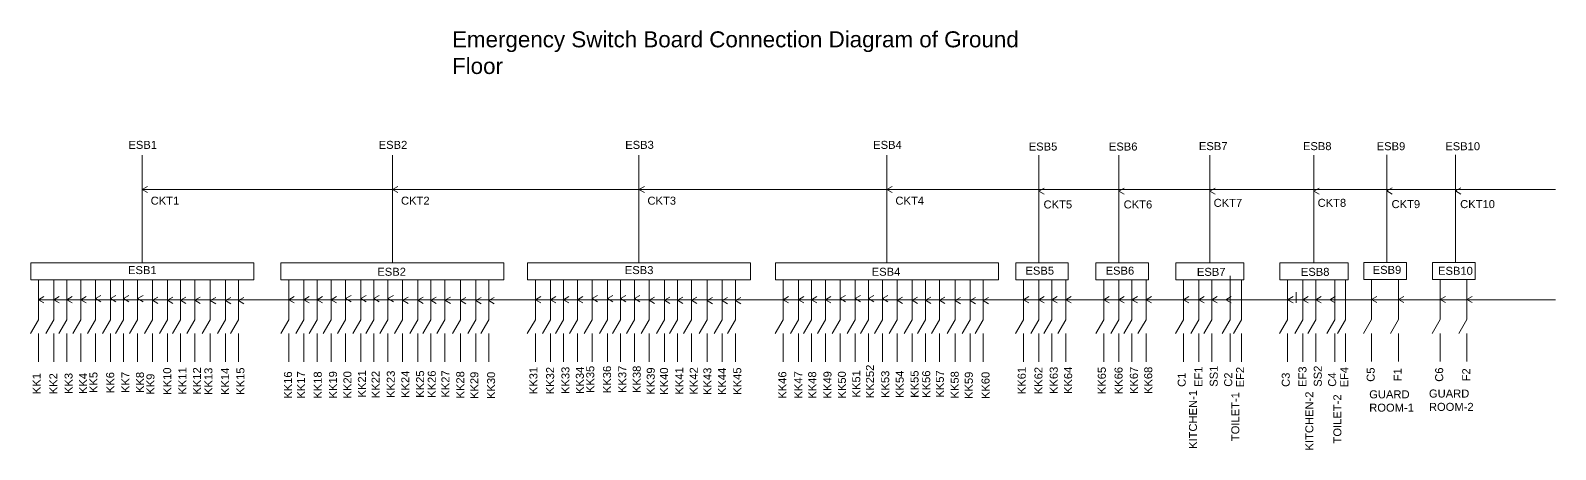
# Model space of a CAD drawing. Extents: x 1134 to 1882, y 421 to 475.
# Drawn here: x 1381.9 to 1572.5, y 420.5 to 472.9 of the extents above; entities that cross this region are included whole.
import ezdxf

# ---------------------------------------------------------------- set-up
doc = ezdxf.new("R2010")
doc.units = 0
doc.header["$MEASUREMENT"] = 0
doc.layers.add('Headings', color=30, linetype='Continuous')
doc.layers.add('Texts', color=210, linetype='Continuous')
doc.layers.add('Outlines', color=160, linetype='Continuous', lineweight=15)
doc.styles.get("Standard").update_dxf_attribs({"font": 'arial.ttf', "height": 1})

# ---------------------------------------------------------------- blocks, each defined once
blk = doc.blocks.new('line_without_CB')
at = {"layer": 'Outlines'}
for p, q in [((0, 0), (0, -2.5)), ((0, -5), (0, -2.5)), ((0, -5), (-1, -6.73)), ((0, -6.73), (0, -7.5)), ((0, -7.5), (0, -9.5)), ((0, -9.5), (0, -10.25))]:
    blk.add_line(p, q, dxfattribs=at)
blk = doc.blocks.new('arrow')
at = {"layer": 'Outlines'}
for q in [(0.67, 0.39), (0.67, -0.39)]:
    blk.add_line((0, 0), q, dxfattribs=at)

msp = doc.modelspace()

# ---------------------------------------------------------------- linework, layer by layer
at = {"layer": 'Outlines'}
for p, q in [((1395.87, 443.86), (1395.87, 457.32)), ((1427.14, 443.86), (1427.14, 457.32)), ((1457.94, 443.86), (1457.94, 457.32)), ((1488.92, 443.86), (1488.92, 457.32)), ((1507.89, 443.86), (1507.89, 457.32)), ((1517.9, 443.86), (1517.9, 457.32)), ((1529.27, 443.86), (1529.27, 457.32)), ((1542.27, 443.86), (1542.27, 457.32)), ((1551.37, 443.89), (1551.37, 457.35)), ((1559.94, 443.89), (1559.94, 457.35)), ((1395.87, 453.03), (1572.45, 453.03)), ((1517.9, 453.22), (1517.9, 452.33)), ((1531.8, 442.24), (1531.8, 440.98)), ((1540.06, 440.2), (1540.06, 438.85)), ((1549.47, 437.3), (1549.47, 441.25)), ((1558.04, 437.3), (1558.04, 441.25)), ((1382.91, 439.24), (1572.45, 439.24)), ((1506, 437.14), (1506, 437.14)), ((1549.47, 437.3), (1549.47, 437.3)), ((1558.04, 437.3), (1558.04, 437.3))]:
    msp.add_line(p, q, dxfattribs=at)
at = {"layer": 'Outlines', "ltscale": 5}
for points in [[(1381.94, 441.74), (1409.8, 441.74), (1409.8, 443.86), (1381.94, 443.86)], [(1413.21, 441.74), (1441.07, 441.74), (1441.07, 443.86), (1413.21, 443.86)], [(1444.01, 441.74), (1471.87, 441.74), (1471.87, 443.86), (1444.01, 443.86)], [(1474.99, 441.74), (1502.85, 441.74), (1502.85, 443.86), (1474.99, 443.86)], [(1505.02, 441.74), (1511.58, 441.74), (1511.58, 443.86), (1505.02, 443.86)], [(1515.03, 441.74), (1521.59, 441.74), (1521.59, 443.86), (1515.03, 443.86)], [(1525.01, 441.74), (1533.53, 441.74), (1533.53, 443.86), (1525.01, 443.86)], [(1538.01, 441.74), (1546.53, 441.74), (1546.53, 443.86), (1538.01, 443.86)], [(1548.5, 441.77), (1553.84, 441.77), (1553.84, 443.89), (1548.5, 443.89)], [(1557.07, 441.77), (1562.41, 441.77), (1562.41, 443.89), (1557.07, 443.89)]]:
    msp.add_lwpolyline(points, close=True, dxfattribs=at)

# ---------------------------------------------------------------- block references
at = {"layer": 'Outlines'}
for p in [(1395.87, 453.03), (1427.14, 453.03), (1457.94, 453.03), (1488.92, 453.03), (1507.89, 452.82), (1517.9, 452.82), (1529.27, 452.82), (1542.27, 452.82), (1551.37, 452.85), (1559.94, 452.85), (1382.91, 439.24), (1384.81, 439.24), (1386.44, 439.24), (1388.2, 439.25), (1390.02, 439.38), (1391.91, 439.38), (1393.55, 439.38), (1395.3, 439.39), (1397.14, 439.18), (1399.03, 439.18), (1400.67, 439.18), (1402.43, 439.18), (1404.38, 439.14), (1406.27, 439.14), (1407.91, 439.14), (1414.19, 439.24), (1416.08, 439.24), (1417.72, 439.24), (1419.47, 439.25), (1421.29, 439.38), (1423.19, 439.38), (1424.82, 439.38), (1426.58, 439.39), (1428.41, 439.18), (1430.31, 439.18), (1431.94, 439.18), (1433.7, 439.18), (1435.65, 439.14), (1437.55, 439.14), (1439.18, 439.14), (1444.99, 439.24), (1446.88, 439.24), (1448.52, 439.24), (1450.27, 439.25), (1452.09, 439.38), (1453.99, 439.38), (1455.62, 439.38), (1457.38, 439.39), (1459.21, 439.18), (1461.11, 439.18), (1462.74, 439.18), (1464.5, 439.18), (1466.45, 439.14), (1468.35, 439.14), (1469.98, 439.14), (1475.97, 439.24), (1477.86, 439.24), (1479.49, 439.24), (1481.25, 439.25), (1483.07, 439.38), (1484.96, 439.38), (1486.6, 439.38), (1488.36, 439.39), (1490.19, 439.18), (1492.09, 439.18), (1493.72, 439.18), (1495.48, 439.18), (1497.43, 439.14), (1499.33, 439.14), (1500.96, 439.14), (1506, 439.24), (1507.89, 439.24), (1509.53, 439.24), (1511.28, 439.25), (1516.01, 439.24), (1517.9, 439.24), (1519.54, 439.24), (1521.29, 439.25), (1525.99, 439.24), (1527.88, 439.24), (1529.52, 439.24), (1531.27, 439.25), (1538.99, 439.24), (1540.88, 439.24), (1542.51, 439.24), (1544.27, 439.25), (1549.47, 439.27), (1552.82, 439.27), (1558.04, 439.27), (1561.39, 439.27)]:
    msp.add_blockref('arrow', p, dxfattribs=at)
at = {"layer": 'Texts'}
for p in [(1382.91, 441.74), (1384.81, 441.74), (1386.44, 441.74), (1388.2, 441.74), (1390.02, 441.74), (1391.91, 441.74), (1393.55, 441.74), (1395.3, 441.74), (1397.14, 441.74), (1399.03, 441.74), (1400.67, 441.74), (1402.43, 441.74), (1404.38, 441.74), (1406.27, 441.74), (1407.91, 441.74), (1414.19, 441.74), (1416.08, 441.74), (1417.72, 441.74), (1419.47, 441.74), (1421.29, 441.74), (1423.19, 441.74), (1424.82, 441.74), (1426.58, 441.74), (1428.41, 441.74), (1430.31, 441.74), (1431.94, 441.74), (1433.7, 441.74), (1435.65, 441.74), (1437.55, 441.74), (1439.18, 441.74), (1444.99, 441.74), (1446.88, 441.74), (1448.52, 441.74), (1450.27, 441.74), (1452.09, 441.74), (1453.99, 441.74), (1455.62, 441.74), (1457.38, 441.74), (1459.21, 441.74), (1461.11, 441.74), (1462.74, 441.74), (1464.5, 441.74), (1466.45, 441.74), (1468.35, 441.74), (1469.98, 441.74), (1475.97, 441.74), (1477.86, 441.74), (1479.49, 441.74), (1481.25, 441.74), (1483.07, 441.74), (1484.96, 441.74), (1486.6, 441.74), (1488.36, 441.74), (1490.19, 441.74), (1492.09, 441.74), (1493.72, 441.74), (1495.48, 441.74), (1497.43, 441.74), (1499.33, 441.74), (1500.96, 441.74), (1506, 441.74), (1507.89, 441.74), (1509.53, 441.74), (1511.28, 441.74), (1516.01, 441.74), (1517.9, 441.74), (1519.54, 441.74), (1521.29, 441.74), (1525.99, 441.74), (1527.88, 441.74), (1529.52, 441.74), (1531.8, 441.74), (1533.23, 441.74), (1538.99, 441.74), (1540.88, 441.74), (1542.51, 441.74), (1544.89, 441.74), (1546.23, 441.74), (1549.47, 441.77), (1552.82, 441.77), (1558.04, 441.77), (1561.39, 441.77)]:
    msp.add_blockref('line_without_CB', p, dxfattribs=at)

# ---------------------------------------------------------------- texts
at = {"layer": 'Headings', "insert": (1434.58, 472.81), "char_height": 2, "width": 72.6792, "attachment_point": 1}
msp.add_mtext('Emergency Switch Board Connection Diagram of Ground Floor', dxfattribs=at)
at = {"layer": 'Texts', "char_height": 1, "attachment_point": 1}
for s, width, heights, insert in [('ESB1', 3.4145, [0], (1394.15, 459.11)), ('ESB2', 3.4145, [0], (1425.42, 459.11)), ('ESB3', 3.4145, [0], (1456.22, 459.11)), ('ESB4', 3.4145, [0], (1487.2, 459.11)), ('ESB5', 3.4145, [0], (1506.64, 458.9)), ('ESB6', 3.4145, [0], (1516.65, 458.9)), ('ESB7', 3.4145, [0], (1527.9, 458.95)), ('ESB8', 3.4145, [0], (1540.9, 458.95)), ('ESB9', 3.4145, [0], (1550.11, 458.94)), ('ESB10', 3.4145, [0], (1558.68, 458.94)), ('CKT1', 3.97, [1.1], (1396.93, 452.13)), ('CKT2', 3.97, [1.1], (1428.21, 452.13)), ('CKT3', 3.97, [1.1], (1459, 452.13)), ('CKT4', 3.97, [1.1], (1489.98, 452.13)), ('CKT5', 3.97, [1.1], (1508.49, 451.66)), ('CKT6', 3.97, [1.1], (1518.5, 451.66)), ('CKT7', 3.97, [1.1], (1529.74, 451.86)), ('CKT8', 3.97, [1.1], (1542.73, 451.86)), ('CKT9', 3.97, [1.1], (1551.97, 451.7)), ('CKT10', 3.97, [1.1], (1560.54, 451.7)), ('ESB1', 3.4145, [0], (1394.1, 443.45)), ('ESB2', 3.4145, [0], (1425.25, 443.24)), ('ESB3', 3.4145, [0], (1456.17, 443.45)), ('ESB4', 3.4145, [0], (1487.02, 443.24)), ('ESB5', 3.4145, [0], (1506.23, 443.38)), ('ESB6', 3.4145, [0], (1516.24, 443.38)), ('ESB7', 3.4145, [0], (1527.65, 443.23)), ('ESB8', 3.4145, [0], (1540.64, 443.23)), ('ESB9', 3.4145, [0], (1549.61, 443.48)), ('ESB10', 3.4145, [0], (1557.78, 443.36))]:
    msp.add_mtext_dynamic_manual_height_columns(s, width=width, gutter_width=5, heights=heights, dxfattribs=dict(at, insert=insert))
at = {"layer": 'Texts', "char_height": 1, "attachment_point": 1, "rotation": 90}
for s, width, insert in [('KK10', 5.9328, (1398.49, 427.35)), ('KK11', 5.9328, (1400.4, 427.38)), ('KK12', 5.9328, (1402.21, 427.38)), ('KK13', 5.9328, (1403.64, 427.33)), ('KK14', 5.9328, (1405.73, 427.32)), ('\\pxt1;KK15', 5.9328, (1407.64, 427.35)), ('KK31', 5.9328, (1444.25, 427.43)), ('KK32', 5.9328, (1446.34, 427.42)), ('\\pxt1;KK33', 5.9328, (1448.25, 427.45)), ('KK34', 5.9328, (1450.05, 427.45)), ('KK35', 5.9328, (1451.35, 427.57)), ('\\pxt1;KK36', 5.9328, (1453.45, 427.56)), ('KK37', 5.9328, (1455.35, 427.58)), ('KK38', 5.9328, (1457.16, 427.58)), ('KK39', 5.9328, (1458.91, 427.36)), ('KK40', 5.9328, (1460.57, 427.35)), ('KK41', 5.9328, (1462.48, 427.38)), ('KK42', 5.9328, (1464.28, 427.38)), ('KK43', 5.9328, (1465.98, 427.33)), ('KK44', 5.9328, (1467.81, 427.32)), ('\\pxt1;KK45', 5.9328, (1469.72, 427.35)), ('KK252', 5.9328, (1486.3, 426.93)), ('KK61', 5.9328, (1505.26, 427.43)), ('\\pxt1;KK62', 5.9328, (1507.35, 427.42)), ('KK63', 5.9328, (1509.26, 427.45)), ('KK64', 5.9328, (1511.06, 427.45)), ('KK65', 5.9328, (1515.27, 427.43)), ('KK66', 5.9328, (1517.36, 427.42)), ('KK67', 5.9328, (1519.27, 427.45)), ('KK68', 5.9328, (1521.07, 427.45)), ('\\pxt1;EF1', 5.9328, (1527.34, 428.33)), ('\\pxt1;SS1', 5.9328, (1529.25, 428.36)), ('\\pxt1;EF2', 3.2351, (1532.55, 428.28)), ('\\pxt0,1;EF3', 5.9328, (1540.34, 428.33)), ('\\pxt1;SS2', 5.9328, (1542.25, 428.36)), ('\\pxt1;EF4', 3.2351, (1545.55, 428.28)), ('\\pxt0,1;C5', 5.9328, (1548.86, 428.98)), ('\\pxt0,1;C6', 5.9328, (1557.42, 428.98)), ('KK1', 5.9328, (1382.17, 427.43)), ('KK2', 5.9328, (1384.27, 427.42)), ('\\pxt1;KK3', 5.9328, (1386.17, 427.45)), ('KK4', 5.9328, (1387.98, 427.45)), ('KK5', 5.9328, (1389.28, 427.57)), ('\\pxt1;KK6', 5.9328, (1391.37, 427.56)), ('KK7', 5.9328, (1393.28, 427.58)), ('KK8', 5.9328, (1395.09, 427.58)), ('KK9', 5.9328, (1396.4, 427.36)), ('KK16', 5.9328, (1413.58, 426.86)), ('KK17', 5.9328, (1415.21, 426.88)), ('\\pxt1;KK18', 5.9328, (1417.3, 426.86)), ('KK19', 5.9328, (1419.21, 426.89)), ('KK20', 5.9328, (1421.01, 426.89)), ('KK21', 5.9328, (1422.82, 427.02)), ('KK22', 5.9328, (1424.53, 426.93)), ('KK23', 5.9328, (1426.43, 426.96)), ('KK24', 5.9328, (1428.24, 426.96)), ('KK25', 5.9328, (1430.09, 426.98)), ('KK26', 5.9328, (1431.55, 426.97)), ('KK27', 5.9328, (1433.26, 427)), ('KK28', 5.9328, (1435.11, 426.89)), ('KK29', 5.9328, (1436.87, 426.83)), ('KK30', 5.9328, (1438.96, 426.82)), ('KK46', 5.9328, (1475.35, 426.86)), ('KK47', 5.9328, (1477.34, 426.88)), ('\\pxt1;KK48', 5.9328, (1479.08, 426.86)), ('KK49', 5.9328, (1480.99, 426.89)), ('KK50', 5.9328, (1482.79, 426.89)), ('KK51', 5.9328, (1484.59, 427.02)), ('KK53', 5.9328, (1488.21, 426.96)), ('KK54', 5.9328, (1490.02, 426.96)), ('KK55', 5.9328, (1491.87, 426.98)), ('KK56', 5.9328, (1493.33, 426.97)), ('KK57', 5.9328, (1495.04, 427)), ('KK58', 5.9328, (1496.89, 426.89)), ('KK59', 5.9328, (1498.65, 426.83)), ('KK60', 5.9328, (1500.74, 426.82)), ('C1', 5.9328, (1525.25, 428.34)), ('C2', 5.9328, (1531.06, 428.36)), ('C3', 5.9328, (1538.25, 428.34)), ('C4', 5.9328, (1544.05, 428.36))]:
    msp.add_mtext_dynamic_manual_height_columns(s, width=width, gutter_width=5, heights=[0], dxfattribs=dict(at, insert=insert))
for s, insert, width in [('\\pxt1;F1', (1552.23, 429.04), 1.5327), ('\\pxt1;F2', (1560.8, 429.04), 1.5327), ('KITCHEN-1', (1526.66, 420.58), 11.2248), ('TOILET-1', (1531.95, 421.56), 11.2248), ('KITCHEN-2', (1541.2, 420.39), 11.2248), ('TOILET-2', (1544.7, 421.27), 11.2248)]:
    msp.add_mtext(s, dxfattribs=dict(at, insert=insert, width=width))
at = {"layer": 'Texts', "char_height": 1, "width": 11.2248, "attachment_point": 1}
for s, insert in [('GUARD \\PROOM-1', (1549.18, 427.91)), ('GUARD \\PROOM-2', (1556.64, 428.01))]:
    msp.add_mtext(s, dxfattribs=dict(at, insert=insert))

doc.saveas('drawing.dxf')
